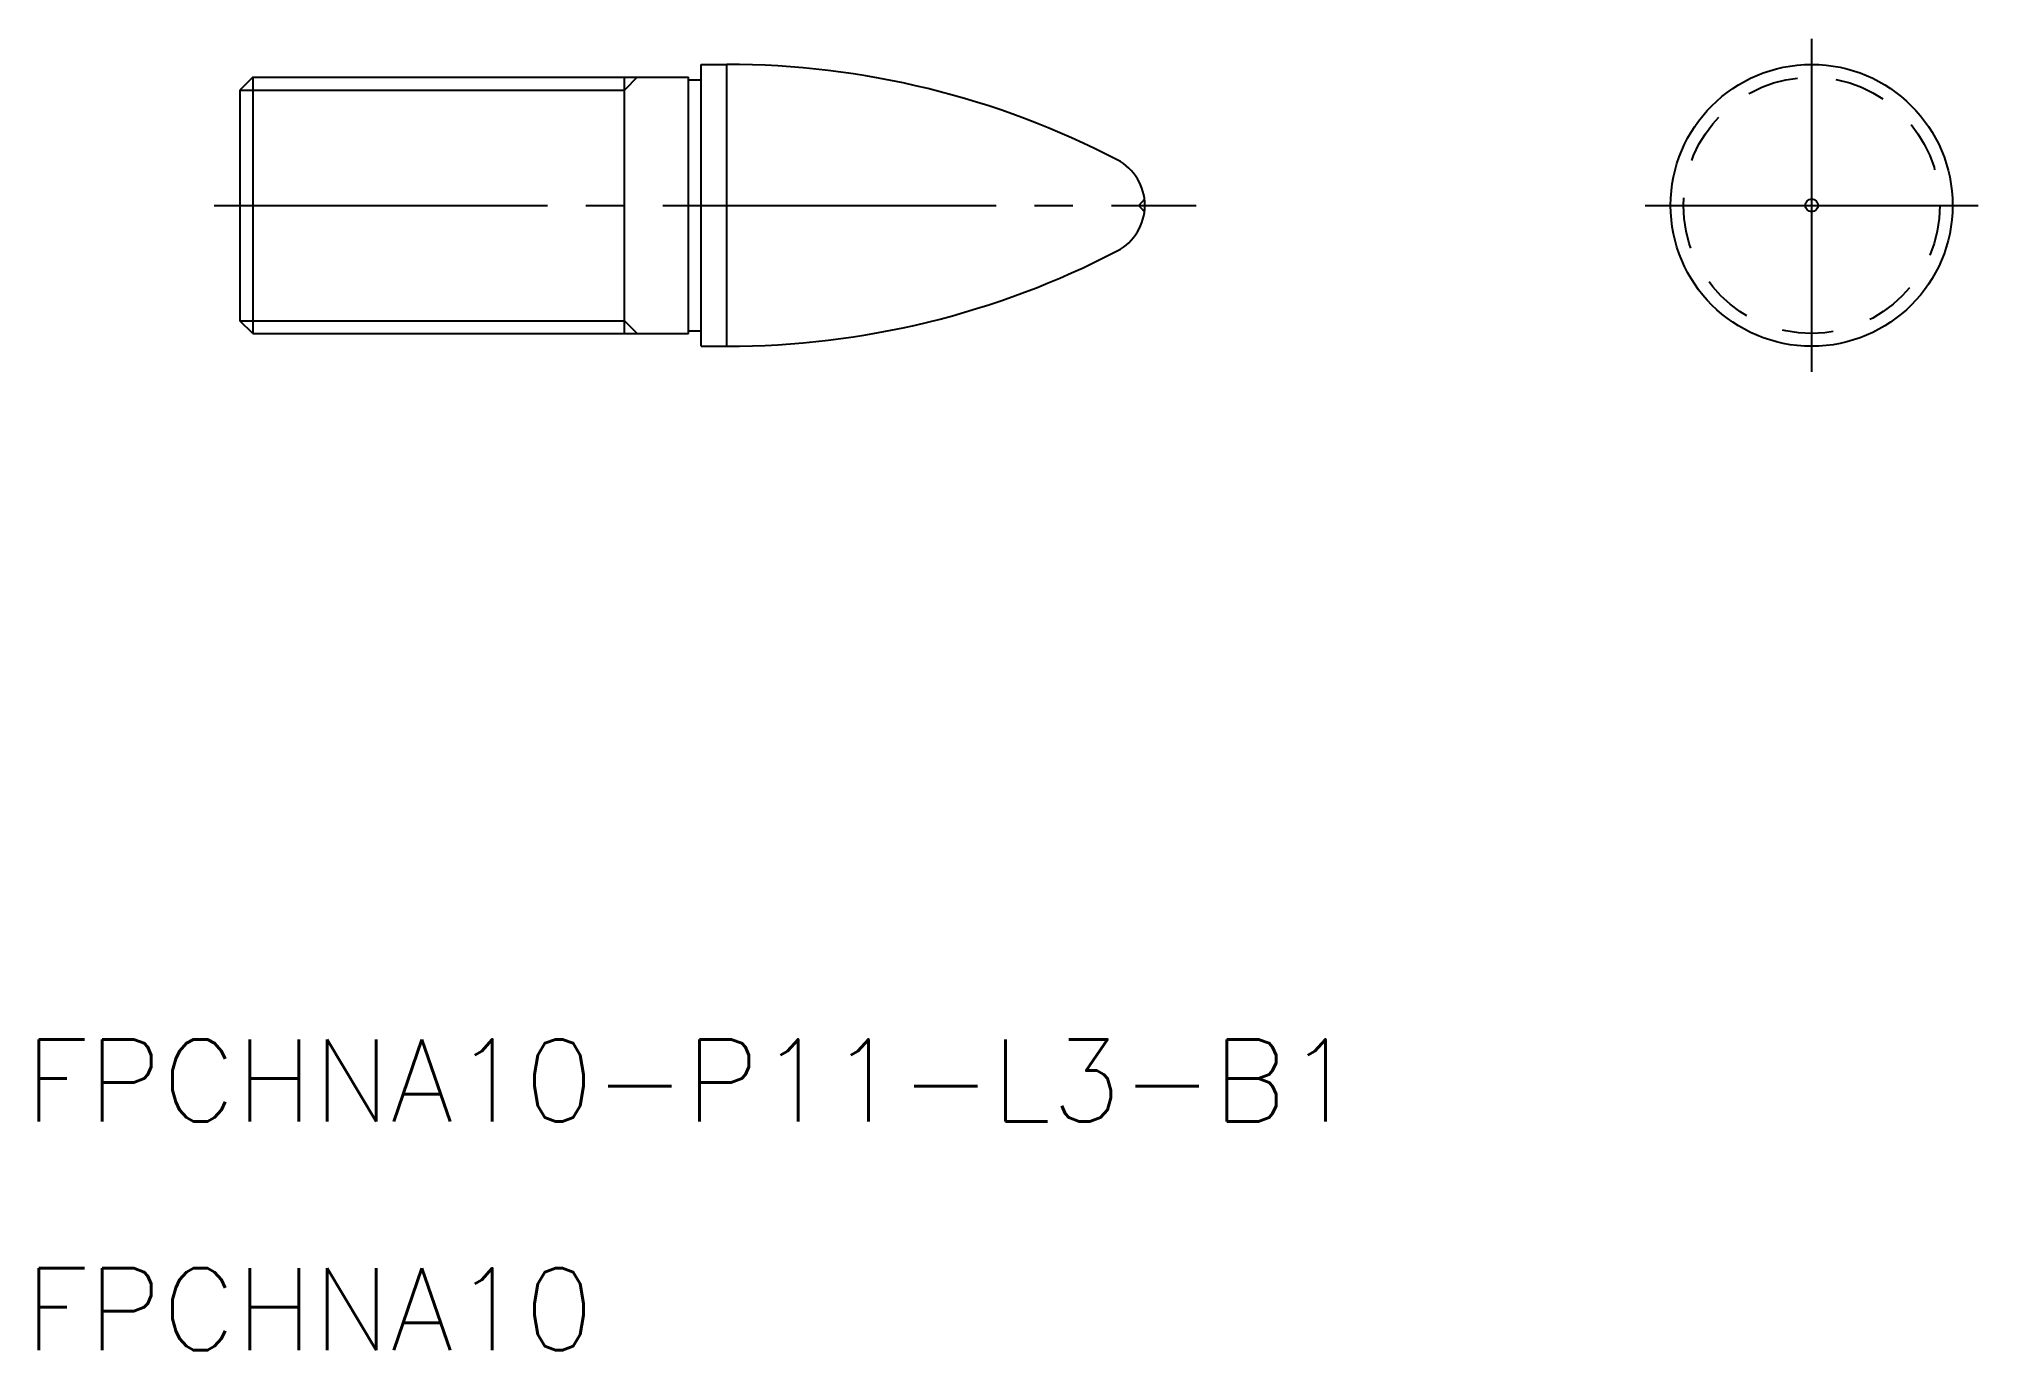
# Model space of a CAD drawing. Extents: x 85.6 to 161.3, y 150.6 to 201.8.
import ezdxf

# ---------------------------------------------------------------- set-up
doc = ezdxf.new("R2010")
doc.units = 0
doc.linetypes.add('CENTER', pattern=[17.5, 13, -1.5, 1.5, -1.5])
doc.linetypes.add('DASHED', pattern=[3.5, 2, -1.5])
doc.layers.get('0').update_dxf_attribs({"linetype": 'CONTINUOUS'})
doc.layers.add('CENTER', color=1, linetype='CENTER')
doc.styles.get("Standard").update_dxf_attribs({"font": 'txt.shx', "bigfont": '@extfont2.shx'})

msp = doc.modelspace()

# ---------------------------------------------------------------- linework, layer by layer
at = {"color": 7, "linetype": 'CONTINUOUS'}
for p, q in [((111.435, 189.787), (111.435, 200.787)), ((111.435, 200.787), (112.435, 200.787)), ((112.435, 189.787), (112.435, 200.787)), ((93.935, 200.287), (93.435, 199.787)), ((93.435, 199.787), (93.435, 190.787)), ((93.935, 200.287), (110.935, 200.287)), ((93.935, 200.287), (93.935, 190.287)), ((108.435, 190.287), (108.435, 200.287)), ((110.935, 190.287), (110.935, 200.287)), ((110.935, 200.187), (111.435, 200.187)), ((93.935, 190.287), (93.435, 190.787)), ((93.935, 190.287), (108.435, 190.287)), ((108.435, 190.287), (110.935, 190.287)), ((110.935, 190.387), (111.435, 190.387)), ((111.435, 189.787), (112.435, 189.787))]:
    msp.add_line(p, q, dxfattribs=at)
at = {"color": 3, "linetype": 'CONTINUOUS'}
for p, q in [((93.435, 199.787), (108.435, 199.787)), ((108.935, 200.287), (108.435, 199.787)), ((93.435, 190.787), (108.435, 190.787)), ((108.935, 190.287), (108.435, 190.787))]:
    msp.add_line(p, q, dxfattribs=at)
at = {"color": 3, "linetype": 'DASHED'}
for p in [(128.729, 195.535), (128.729, 195.039)]:
    msp.add_line(p, (128.51, 195.287), dxfattribs=at)
at = {"color": 7, "linetype": 'CONTINUOUS'}
for radius in [5.5, 0.25]:
    msp.add_circle((154.755, 195.287), radius, dxfattribs=at)
at = {"color": 3, "linetype": 'DASHED'}
msp.add_circle((154.755, 195.287), 5, dxfattribs=at)
at = {"color": 7, "linetype": 'CONTINUOUS'}
for centre, radius, start, end in [((112.435, 167.787), 33, 62.51067, 90), ((126.744, 195.287), 2, 297.48933, 62.51067), ((112.435, 222.787), 33, 270, 297.48933)]:
    msp.add_arc(centre, radius, start, end, dxfattribs=at)
at = {"layer": 'CENTER', "color": 1, "linetype": 'CENTER'}
for p, q in [((154.755, 201.787), (154.755, 188.787)), ((92.435, 195.287), (130.744, 195.287)), ((148.255, 195.287), (161.255, 195.287))]:
    msp.add_line(p, q, dxfattribs=at)

# ---------------------------------------------------------------- texts
at = {"color": 7, "linetype": 'CONTINUOUS'}
for s, p in [('FPCHNA10-P11-L3-B1', (85.04, 159.543)), ('FPCHNA10', (85.04, 150.615))]:
    msp.add_text(s, height=3.2, dxfattribs=at).set_placement(p)

doc.saveas('drawing.dxf')
